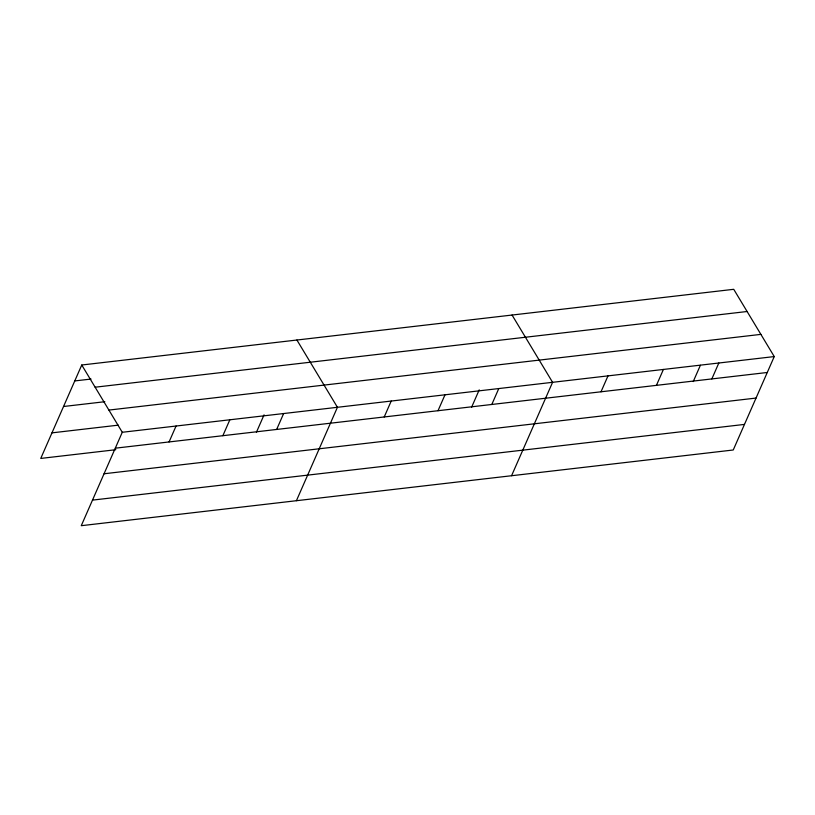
<?xml version="1.0" encoding="UTF-8"?>
<svg xmlns="http://www.w3.org/2000/svg" width="815" height="815" viewBox="0 0 815 815"><rect width="100%" height="100%" fill="white"/><g stroke="black" fill="none" stroke-linecap="round" stroke-linejoin="round"><path stroke-width="1.22" d="M81.755 365.008L122.27 432.276L81.266 525.695L733.245 449.992L774.25 356.573L733.734 289.305L81.755 365.008L40.75 458.427L115.801 449.717M169.072 441.944L176.06 426.031M222.862 435.699L229.85 419.776M256.409 432.286L264.07 414.845M276.652 429.454L283.64 413.531M296.416 500.705L337.43 407.286L296.915 340.028M384.222 416.964L391.21 401.041M438.012 410.719L445 394.796M471.569 407.306L479.22 389.865M491.802 404.474L498.79 388.551M511.565 475.726L552.58 382.306L512.064 315.048M601.012 391.791L608 375.878M656.421 385.363L663.41 369.44M693.239 381.563L700.38 365.293M711.841 378.924L718.83 363.001M74.766 380.931L91.035 379.046M95.131 387.207L747.111 311.503M63.539 406.502L104.819 401.714M108.904 410.077L760.884 334.374M51.977 432.857L118.277 425.155M122.27 432.276L774.25 356.573M115.282 448.189L767.261 372.486M104.055 473.77L756.035 398.066M92.492 500.115L744.472 424.411"/></g></svg>
